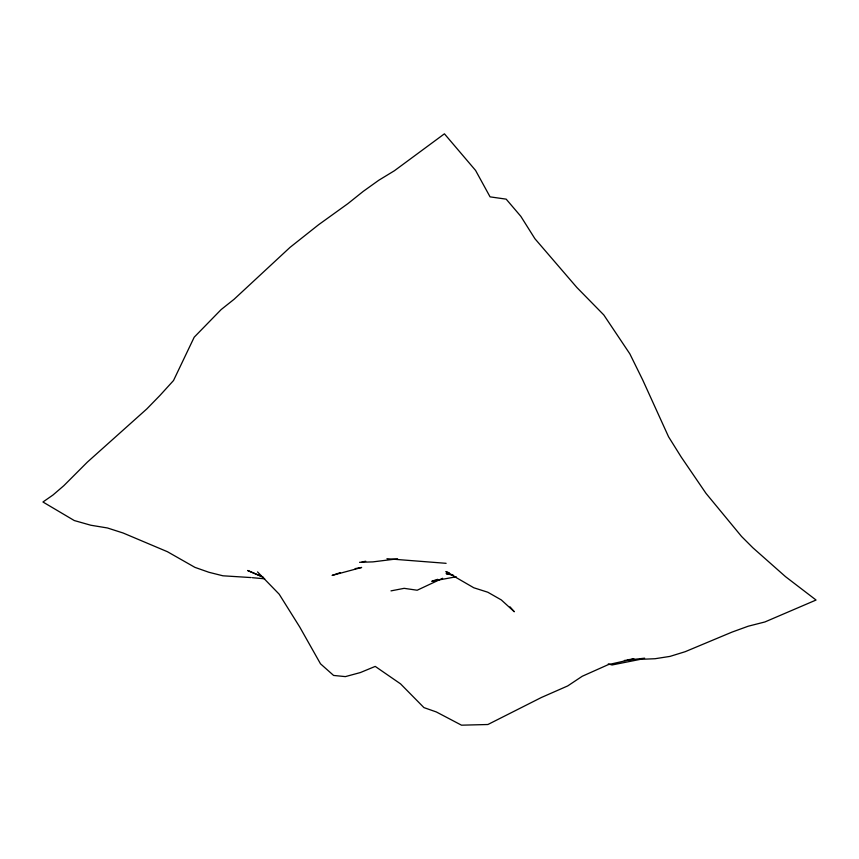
<?xml version="1.0" encoding="UTF-8"?>
<svg xmlns="http://www.w3.org/2000/svg" width="859" height="859" viewBox="0 0 859 859"><rect width="100%" height="100%" fill="white"/><g stroke="black" fill="none" stroke-linecap="round" stroke-linejoin="round"><path stroke-width="1.29" d="M442.632 578.29L417.173 590.23L404.159 588.34L390.995 590.874M340.379 572.599L332.1 575.433L361.639 567.466L355.154 568.615M432.807 580.888L437.703 579.32M431.583 581.285L456.236 576.776M362.026 561.893L365.741 561.26M627.854 659.776L634.006 658.864L608.258 664.641L582.252 676.258L567.713 685.933L541.492 697.444L487.891 724.513L461.508 725.179L436.308 711.939L423.927 707.601L400.562 683.871L375.222 666.401L360.383 672.554L345.382 676.613L333.603 675.442L320.493 663.803L299.716 626.984L279.186 594.192L257.55 571.922M397.567 558.812L372.903 561.883L359.556 562.312M624.332 660.474L644.647 658.177M251.107 577.57L222.932 575.798L208.92 572.287L194.918 567.359L167.441 551.725L123.127 533.01L107.439 527.974L90.786 525.225L74.282 520.543L42.95 502L52.957 495.031L63.824 485.689L87.339 462.142L146.857 408.884L159.924 395.473L173.518 380.526L194.209 337.19L221.171 309.551L234.067 299.297L290.009 247.392L318.571 224.747L347.916 203.626L363.303 191.321L378.787 180.25L394.378 170.758L444.425 133.821L475.575 170.426L490.07 196.861L506.176 199.148L520.812 216.318L534.921 238.727L576.883 287.507L603.791 314.931L629.83 353.833L642.736 380.011L668.57 436.802L681.208 457.031L705.991 493.356L741.564 536.478L752.903 547.806L785.502 576.647L816.05 600.033L764.907 621.959L748.264 626.2L732.04 632.095L685.138 651.713L669.988 656.394L655.063 658.724L640.417 659.336L612.038 664.973L608.29 663.889M446.111 563.321L386.947 558.704M252.342 577.688L264.69 578.805M452.478 574.703L446.111 573.64L453.692 575.369M449.386 572.899L445.853 571.589L473.792 587.771L487.805 592.227L501.291 599.915L514.305 611.758L510.031 606.841M261.512 576.378L247.65 570.494L263.627 577.452"/></g></svg>
